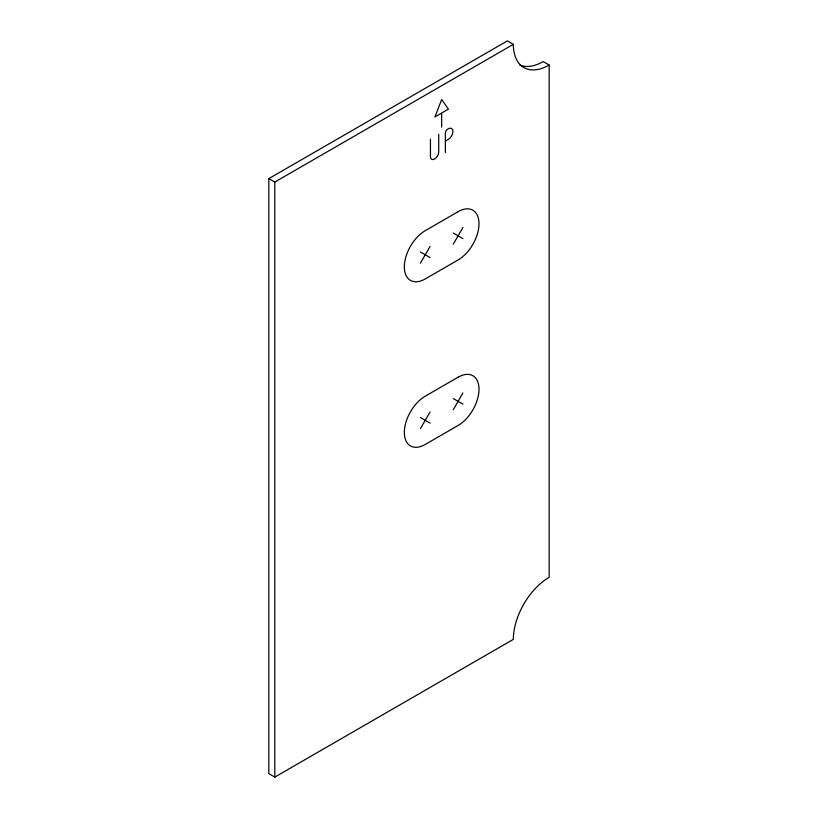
<?xml version="1.0" encoding="UTF-8"?>
<svg xmlns="http://www.w3.org/2000/svg" width="818" height="818" viewBox="0 0 818 818"><rect width="100%" height="100%" fill="white"/><g stroke="black" fill="none" stroke-linecap="round" stroke-linejoin="round"><path stroke-width="1.23" d="M420.421 263.151L430.074 246.443M453.274 244.183L462.916 227.476M420.421 428.663L430.074 411.955M453.274 409.706L462.916 392.988M268.825 178.621L507.364 40.9L513.336 44.346A50.675 29.264 -60 0 0 549.175 65.041L549.175 577.314A50.675 29.264 -60 0 0 513.336 639.379L274.797 777.1L268.825 773.654L268.825 178.621L274.797 182.066L513.336 44.346M441.188 113.324L434.9 116.954L441.669 99.52L448.438 109.142L441.669 113.048L441.669 127.107M445.83 140.86L448.284 139.438A6.513 3.763 -60 0 0 452.896 131.463A6.513 3.763 -60 0 0 448.284 128.804L447.589 129.203A3.17 1.83 -60 0 0 445.35 133.089L445.35 152.567M549.175 65.041L543.203 61.585A50.675 29.264 -60 0 1 519.9 65.103M453.274 233.048L462.916 238.611M420.421 252.005L430.074 257.578M453.274 398.56L462.916 404.133M420.421 417.528L430.074 423.1M438.714 134.336L438.714 151.872A5.838 3.374 -60 0 1 434.573 159.029A5.838 3.374 -60 0 1 430.442 156.637L430.442 139.101M274.797 182.066L274.797 777.1M458.09 211.688L425.248 230.656A29.56 17.066 -60 0 0 404.337 266.862A29.56 17.066 -60 0 0 425.248 278.928L458.09 259.971A29.56 17.066 -60 0 0 479 223.764A29.56 17.066 -60 0 0 458.09 211.688M458.09 377.21L425.248 396.168A29.56 17.066 -60 0 0 404.337 432.374A29.56 17.066 -60 0 0 425.248 444.45L458.09 425.483A29.56 17.066 -60 0 0 479 389.276A29.56 17.066 -60 0 0 458.09 377.21"/></g></svg>
